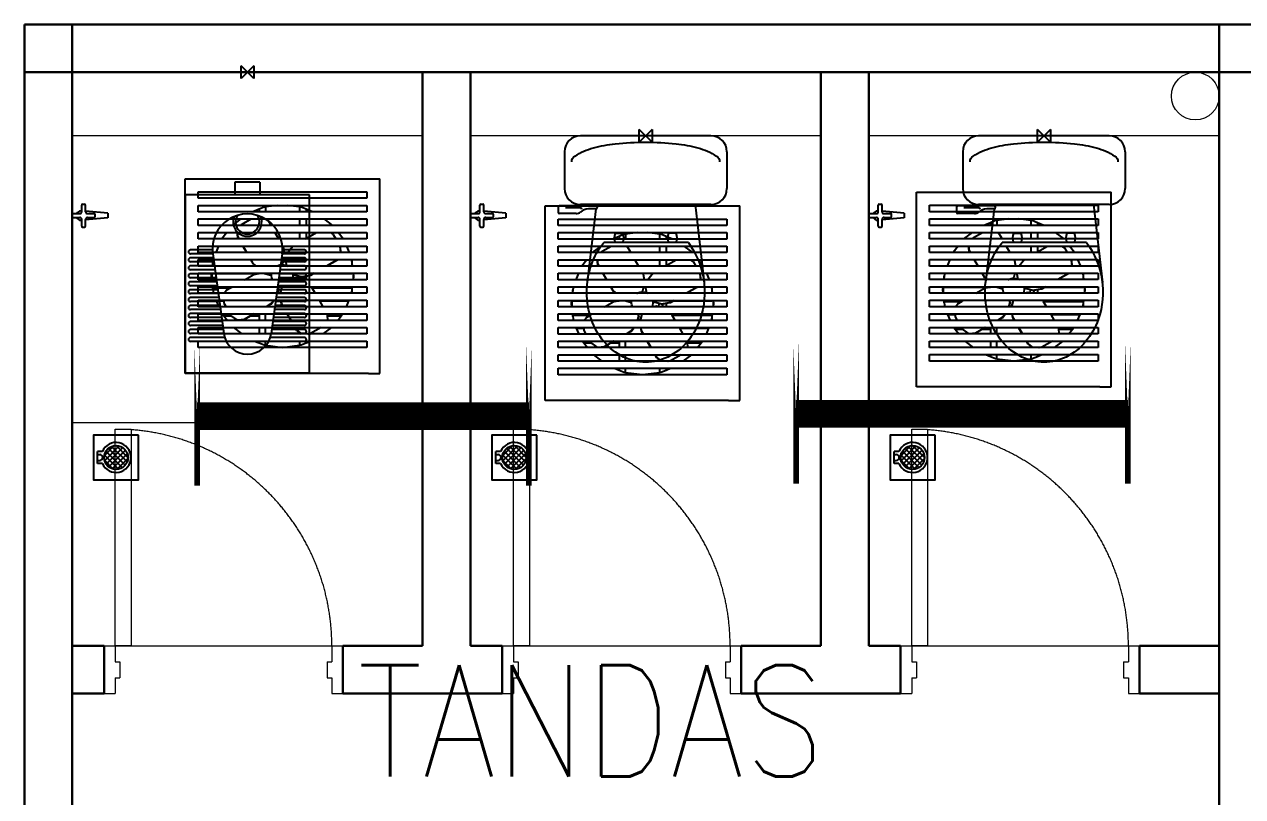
# Model space of a CAD drawing. Header units: inches. Extents: x -106504901 to 86801075, y -86378143 to 86869072.
# Drawn here: x 174316 to 178140, y 75542 to 77965 of the extents above; entities that cross this region are included whole.
import ezdxf
from ezdxf.enums import TextEntityAlignment as Align

# ---------------------------------------------------------------- set-up
doc = ezdxf.new("R2010")
doc.units = ezdxf.units.IN
doc.header["$MEASUREMENT"] = 0
doc.linetypes.add('DASHED', pattern=[19.05, 12.7, -6.35])
doc.layers.get('0').update_dxf_attribs({"color": 255})
for name, color, linetype, lineweight in [('DOOR', 8, 'Continuous', 20), ('LW', 8, 'Continuous', 20), ('t3', 8, 'Continuous', 25), ('wall', 8, 'Continuous', 30)]:
    doc.layers.add(name, color=color, linetype=linetype, lineweight=lineweight)
for name, color, linetype in [('Edges', 7, 'Continuous'), ('FITTING', 40, 'Continuous'), ('FIXT', 8, 'Continuous'), ('ORIGIN', 8, 'Continuous'), ('SAN', 8, 'Continuous'), ('SANITARY', 8, 'Continuous')]:
    doc.layers.add(name, color=color, linetype=linetype)
doc.styles.add('LAILA', font='romans.shx', dxfattribs={"width": 0.85, "height": 350})

# ---------------------------------------------------------------- blocks, each defined once
blk = doc.blocks.new('Dp750')
at = {"layer": 'DOOR', "color": 1}
for p, q in [((0, 150), (0, 0)), ((0, 150), (0, 0)), ((750, 150), (750, 0)), ((750, 150), (750, 0))]:
    blk.add_line(p, q, dxfattribs=at)
at = {"layer": 'DOOR'}
for p, q in [((0, 150), (35, 150)), ((35, 150), (35, 100)), ((715, 150), (750, 150)), ((715, 150), (715, 100)), ((35, 100), (50, 100)), ((50, 100), (50, 50)), ((700, 100), (700, 50)), ((700, 100), (715, 100)), ((35, 50), (50, 50)), ((35, 50), (35, 0)), ((700, 50), (715, 50)), ((715, 50), (715, 0)), ((0, 0), (35, 0)), ((715, 0), (750, 0))]:
    blk.add_line(p, q, dxfattribs=at)
blk.add_lwpolyline([(35, 150), (35, 830), (85, 830), (85, 150)], close=True, dxfattribs=at)
at = {"layer": 'DOOR', "color": 9, "linetype": 'DASHED', "ltscale": 100}
blk.add_arc((35, 150), 680, 360, 85.7833, dxfattribs=at)
blk = doc.blocks.new('TAB')
at = {"layer": 'FIXT'}
for p, q in [((-186, 12.5), (-70, 22.2)), ((-186, -12.5), (-186, 12.5)), ((-120, 5), (-120, -5)), ((-80, 10), (-115, 10)), ((-70, 55), (-70, 20)), ((-55, 60), (-65, 60)), ((-50, 55), (-50, 20)), ((-50, 23.8), (-46, 24.2)), ((-5, 10), (-40, 10)), ((0, 5), (0, -5)), ((-186, -12.5), (-70, -22.2)), ((-80, -10), (-115, -10)), ((-70, -20), (-70, -55)), ((-55, -60), (-65, -60)), ((-50, -20), (-50, -55)), ((-50, -23.8), (-46, -24.2)), ((-5, -10), (-40, -10))]:
    blk.add_line(p, q, dxfattribs=at)
for centre, radius, start, end in [((-115, 5), 5, 90, 180), ((-80, 20), 10, 270, 0), ((-65, 55), 5, 90, 180), ((-55, 55), 5, 0, 90), ((-40, 20), 10, 180, 270), ((-46, 0), 24.2, 24.44334, 90), ((-5, 5), 5, 0, 90), ((-115, -5), 5, 180, 270), ((-80, -20), 10, 0, 90), ((-65, -55), 5, 180, 270), ((-55, -55), 5, 270, 0), ((-40, -20), 10, 90, 180), ((-46, 0), 24.2, 270, 335.55666), ((-5, -5), 5, 270, 0)]:
    blk.add_arc(centre, radius, start, end, dxfattribs=at)
blk = doc.blocks.new('TAP1-P')
at = {"layer": 'FIXT', "rotation": 90}
blk.add_blockref('TAB', (0, 0), dxfattribs=at)
blk = doc.blocks.new('TAP(C)')
at = {"layer": 'wall', "xscale": -0.599999999973992, "yscale": 0.5999999999767169, "zscale": 0.5999999999999999, "rotation": 269.9999000484524}
blk.add_blockref('TAP1-P', (0, 0), dxfattribs=at)
blk = doc.blocks.new('*X38')
at = {"color": 0}
for p, q in [((89.8532, 61.1977), (89.9009, 61.2454)), ((89.8534, 61.2155), (89.8831, 61.2453)), ((89.905, 61.1684), (89.8544, 61.219)), ((89.8584, 61.1852), (89.9135, 61.2403)), ((89.9165, 61.1745), (89.8605, 61.2306)), ((89.8666, 61.1757), (89.9229, 61.2321)), ((89.9252, 61.1836), (89.8695, 61.2392)), ((89.8777, 61.1691), (89.9295, 61.221)), ((89.9308, 61.1956), (89.8815, 61.2449)), ((89.9319, 61.2122), (89.8981, 61.2459)), ((89.8892, 61.1665), (89.8524, 61.2033)), ((89.8926, 61.1664), (89.9323, 61.2061))]:
    blk.add_line(p, q, dxfattribs=at)
blk = doc.blocks.new('ZPO')
at = {"layer": 'ORIGIN'}
for p, q in [((-20, 20), (-20, -20)), ((-20, 20), (20, -20)), ((-20, -20), (20, 20)), ((20, -20), (20, 20))]:
    blk.add_line(p, q, dxfattribs=at)
blk = doc.blocks.new('*X40')
at = {"color": 0}
for p, q in [((89.8532, 61.1977), (89.9009, 61.2454)), ((89.8534, 61.2155), (89.8831, 61.2453)), ((89.905, 61.1684), (89.8544, 61.219)), ((89.8584, 61.1852), (89.9135, 61.2403)), ((89.9165, 61.1745), (89.8605, 61.2306)), ((89.8666, 61.1757), (89.9229, 61.2321)), ((89.9252, 61.1836), (89.8695, 61.2392)), ((89.8777, 61.1691), (89.9295, 61.221)), ((89.9308, 61.1956), (89.8815, 61.2449)), ((89.9319, 61.2122), (89.8981, 61.2459)), ((89.8892, 61.1665), (89.8524, 61.2033)), ((89.8926, 61.1664), (89.9323, 61.2061))]:
    blk.add_line(p, q, dxfattribs=at)
blk = doc.blocks.new('Exhaust Fan 8-Inch fr')
at = {"layer": 'Edges'}
for p, q in [((-5.906, 7.267), (5.906, 7.267)), ((-5.906, -4.544), (-5.906, 7.267)), ((5.906, -4.544), (5.906, 7.267)), ((-5.118, 6.081), (-5.118, 6.475)), ((-5.118, 6.475), (5.118, 6.475)), ((5.118, 6.081), (-5.118, 6.081)), ((5.118, 6.475), (5.118, 6.081)), ((-5.118, 5.258), (-5.118, 5.651)), ((-5.118, 5.651), (-0.309, 5.651)), ((-1.813, 5.258), (-5.118, 5.258)), ((-1.427, 5.418), (-1.813, 5.258)), ((-1.427, 5.258), (-1.813, 5.258)), ((-1.121, 5.545), (-1.427, 5.418)), ((-1.427, 5.418), (-1.427, 5.258)), ((-1.034, 5.258), (-1.427, 5.258)), ((-1.034, 5.556), (-1.121, 5.545)), ((-0.309, 5.651), (-1.034, 5.556)), ((-1.034, 5.556), (-1.034, 5.258)), ((1.034, 5.258), (-1.034, 5.258)), ((-0.309, 5.651), (0.309, 5.651)), ((1.034, 5.556), (0.309, 5.651)), ((0.309, 5.651), (5.118, 5.651)), ((1.034, 5.556), (1.034, 5.258)), ((1.121, 5.545), (1.034, 5.556)), ((1.427, 5.258), (1.034, 5.258)), ((1.427, 5.418), (1.121, 5.545)), ((1.427, 5.418), (1.427, 5.258)), ((1.813, 5.258), (1.427, 5.418)), ((1.813, 5.258), (1.427, 5.258)), ((5.118, 5.258), (1.813, 5.258)), ((5.118, 5.651), (5.118, 5.258)), ((-5.118, 4.434), (-5.118, 4.828)), ((-5.118, 4.828), (-2.535, 4.828)), ((-2.535, 4.828), (-3.049, 4.434)), ((-2.535, 4.828), (-1.91, 4.828)), ((-2.516, 4.434), (-2.464, 4.508)), ((-2.509, 4.434), (-2.452, 4.515)), ((-2.452, 4.515), (-2.464, 4.508)), ((-2.452, 4.515), (-1.91, 4.828)), ((-1.91, 4.828), (-0.993, 4.828)), ((-0.902, 4.758), (-0.993, 4.828)), ((-0.993, 4.828), (1.034, 4.828)), ((-0.902, 4.758), (-0.715, 4.434)), ((1.034, 4.828), (1.034, 4.434)), ((1.034, 4.828), (1.427, 4.828)), ((1.427, 4.828), (1.427, 4.434)), ((1.427, 4.828), (2.535, 4.828)), ((3.049, 4.434), (2.535, 4.828)), ((2.535, 4.828), (5.118, 4.828)), ((5.118, 4.828), (5.118, 4.434)), ((-3.049, 4.434), (-5.118, 4.434)), ((-5.118, 3.611), (-5.118, 4.004)), ((-5.118, 4.004), (-3.384, 4.004)), ((-3.384, 4.004), (-3.686, 3.611)), ((-3.384, 4.004), (-2.749, 4.004)), ((-2.516, 4.434), (-3.049, 4.434)), ((-2.711, 3.714), (-2.749, 4.004)), ((-2.749, 4.004), (-2.736, 4.004)), ((-2.699, 3.72), (-2.736, 4.004)), ((-2.736, 4.004), (-0.467, 4.004)), ((-2.699, 3.72), (-2.711, 3.714)), ((-2.652, 3.611), (-2.711, 3.714)), ((-2.636, 3.611), (-2.699, 3.72)), ((-2.509, 4.434), (-2.516, 4.434)), ((-0.715, 4.434), (-2.509, 4.434)), ((1.034, 4.434), (-0.715, 4.434)), ((-0.467, 4.004), (-0.24, 3.611)), ((-0.467, 4.004), (1.034, 4.004)), ((1.427, 4.434), (1.034, 4.434)), ((1.034, 4.004), (1.034, 3.611)), ((1.034, 4.004), (1.427, 4.004)), ((3.049, 4.434), (1.427, 4.434)), ((1.427, 4.004), (1.427, 3.644)), ((1.427, 3.644), (2.052, 4.004)), ((1.427, 4.004), (2.052, 4.004)), ((2.052, 4.004), (2.917, 4.004)), ((2.917, 4.004), (3.078, 3.892)), ((2.917, 4.004), (3.384, 4.004)), ((5.118, 4.434), (3.049, 4.434)), ((3.078, 3.892), (3.24, 3.611)), ((3.686, 3.611), (3.384, 4.004)), ((3.384, 4.004), (5.118, 4.004)), ((5.118, 4.004), (5.118, 3.611)), ((-3.686, 3.611), (-5.118, 3.611)), ((-5.118, 2.787), (-5.118, 3.181)), ((-5.118, 3.181), (-3.894, 3.181)), ((-3.894, 3.181), (-4.057, 2.787)), ((-3.894, 3.181), (-2.403, 3.181)), ((-2.652, 3.611), (-3.686, 3.611)), ((-2.636, 3.611), (-2.652, 3.611)), ((-0.24, 3.611), (-2.636, 3.611)), ((-2.176, 2.787), (-2.403, 3.181)), ((-2.403, 3.181), (-2.388, 3.181)), ((-2.16, 2.787), (-2.388, 3.181)), ((-2.388, 3.181), (0.009, 3.181)), ((1.034, 3.611), (-0.24, 3.611)), ((0.009, 3.181), (0.04, 3.126)), ((0.009, 3.181), (0.639, 3.181)), ((0.04, 3.126), (0.098, 2.787)), ((0.639, 3.181), (0.313, 2.787)), ((0.639, 3.181), (3.488, 3.181)), ((1.37, 3.611), (1.034, 3.611)), ((1.37, 3.611), (1.427, 3.644)), ((3.24, 3.611), (1.37, 3.611)), ((3.686, 3.611), (3.24, 3.611)), ((3.488, 3.181), (3.505, 3.152)), ((3.488, 3.181), (3.894, 3.181)), ((3.537, 2.787), (3.505, 3.152)), ((3.505, 3.152), (3.512, 3.141)), ((3.543, 2.787), (3.512, 3.141)), ((5.118, 3.611), (3.686, 3.611)), ((4.057, 2.787), (3.894, 3.181)), ((3.894, 3.181), (5.118, 3.181)), ((5.118, 3.181), (5.118, 2.787)), ((-4.057, 2.787), (-5.118, 2.787)), ((-5.118, 1.964), (-5.118, 2.357)), ((-5.118, 2.357), (-4.2, 2.357)), ((-4.2, 2.357), (-4.224, 2.174)), ((-4.2, 2.357), (-1.928, 2.357)), ((-2.176, 2.787), (-4.057, 2.787)), ((-2.16, 2.787), (-2.176, 2.787)), ((0.098, 2.787), (-2.16, 2.787)), ((-1.769, 2.082), (-1.928, 2.357)), ((-1.928, 2.357), (-1.912, 2.357)), ((-1.757, 2.089), (-1.912, 2.357)), ((-1.912, 2.357), (0.067, 2.357)), ((0.067, 2.357), (-0.001, 2.105)), ((0.067, 2.357), (0.195, 2.357)), ((0.313, 2.787), (0.098, 2.787)), ((0.195, 2.357), (0.177, 2.292)), ((0.177, 2.292), (0.249, 1.993)), ((0.195, 2.357), (3.334, 2.357)), ((3.537, 2.787), (0.313, 2.787)), ((3.321, 2.341), (2.667, 1.964)), ((3.328, 2.33), (2.695, 1.964)), ((3.321, 2.341), (3.334, 2.357)), ((3.321, 2.341), (3.328, 2.33)), ((3.328, 2.33), (3.35, 2.357)), ((3.334, 2.357), (3.35, 2.357)), ((3.35, 2.357), (4.2, 2.357)), ((3.543, 2.787), (3.537, 2.787)), ((4.057, 2.787), (3.543, 2.787)), ((5.118, 2.787), (4.057, 2.787)), ((4.201, 2.343), (4.2, 2.357)), ((4.2, 2.357), (5.118, 2.357)), ((4.201, 2.343), (4.201, 2.334)), ((4.251, 1.964), (4.201, 2.334)), ((4.201, 2.334), (4.201, 1.964)), ((5.118, 2.357), (5.118, 1.964)), ((-4.251, 1.964), (-5.118, 1.964)), ((-5.118, 1.14), (-5.118, 1.534)), ((-5.118, 1.534), (-4.308, 1.534)), ((-4.308, 1.534), (-4.331, 1.361)), ((-4.308, 1.534), (-4.291, 1.534)), ((-4.291, 1.534), (-4.291, 1.14)), ((-4.291, 1.534), (-4.224, 1.534)), ((-4.224, 2.174), (-4.251, 1.964)), ((-4.224, 1.964), (-4.251, 1.964)), ((-4.224, 1.964), (-4.224, 2.174)), ((-1.626, 1.964), (-4.224, 1.964)), ((-4.224, 1.534), (-4.224, 1.515)), ((-4.224, 1.534), (-1.427, 1.534)), ((-4.224, 1.515), (-1.431, 1.515)), ((-1.757, 2.089), (-1.769, 2.082)), ((-1.769, 2.082), (-1.626, 1.964)), ((-1.757, 2.089), (-1.606, 1.964)), ((-1.742, 1.462), (-1.431, 1.515)), ((-1.606, 1.964), (-1.626, 1.964)), ((-0.349, 1.964), (-1.606, 1.964)), ((-1.431, 1.515), (-1.427, 1.516)), ((-1.427, 1.534), (-1.427, 1.516)), ((-1.427, 1.516), (-1.32, 1.534)), ((-1.427, 1.534), (-1.32, 1.534)), ((-1.32, 1.534), (-1.142, 1.534)), ((-1.142, 1.534), (-1.099, 1.522)), ((-1.142, 1.534), (-1.097, 1.534)), ((-1.097, 1.534), (-1.099, 1.522)), ((-1.099, 1.522), (-0.72, 1.422)), ((-1.097, 1.534), (-0.651, 1.534)), ((-0.668, 1.427), (-0.651, 1.534)), ((-0.651, 1.534), (0.614, 1.534)), ((-0.349, 1.964), (-0.328, 1.979)), ((0.313, 1.964), (-0.349, 1.964)), ((-0.328, 1.979), (-0.169, 2.039)), ((-0.169, 2.039), (-0.052, 2.051)), ((-0.001, 2.105), (-0.052, 2.051)), ((-0.052, 2.051), (-0.001, 2.056)), ((-0.001, 2.056), (0.167, 2.029)), ((0.167, 2.029), (0.249, 1.993)), ((0.249, 1.993), (0.313, 1.964)), ((2.667, 1.964), (0.313, 1.964)), ((0.614, 1.534), (0.619, 1.487)), ((0.614, 1.534), (1.923, 1.534)), ((0.668, 1.44), (0.619, 1.487)), ((0.619, 1.487), (0.62, 1.481)), ((0.675, 1.428), (0.62, 1.481)), ((0.62, 1.481), (0.629, 1.389)), ((1.923, 1.534), (1.69, 1.399)), ((1.917, 1.515), (1.697, 1.388)), ((1.95, 1.534), (1.917, 1.515)), ((1.917, 1.515), (4.201, 1.515)), ((1.923, 1.534), (1.95, 1.534)), ((1.95, 1.534), (4.201, 1.534)), ((2.695, 1.964), (2.667, 1.964)), ((4.201, 1.964), (2.695, 1.964)), ((4.251, 1.964), (4.201, 1.964)), ((4.201, 1.515), (4.201, 1.534)), ((4.201, 1.534), (4.291, 1.534)), ((5.118, 1.964), (4.251, 1.964)), ((4.291, 1.534), (4.291, 1.14)), ((4.291, 1.534), (4.308, 1.534)), ((4.331, 1.361), (4.308, 1.534)), ((4.308, 1.534), (5.118, 1.534)), ((5.118, 1.534), (5.118, 1.14)), ((-4.302, 1.14), (-5.118, 1.14)), ((-4.331, 1.361), (-4.302, 1.14)), ((-4.291, 1.14), (-4.302, 1.14)), ((-2.3, 1.14), (-4.291, 1.14)), ((-2.3, 1.14), (-1.742, 1.462)), ((-0.606, 1.14), (-2.3, 1.14)), ((-0.72, 1.422), (-0.662, 1.366)), ((-0.662, 1.366), (-0.668, 1.427)), ((-0.651, 1.258), (-0.662, 1.366)), ((-0.606, 1.14), (-0.651, 1.258)), ((0.566, 1.14), (-0.606, 1.14)), ((0.602, 1.221), (0.566, 1.14)), ((0.621, 1.14), (0.566, 1.14)), ((0.629, 1.389), (0.602, 1.221)), ((0.839, 1.193), (0.621, 1.14)), ((1.033, 1.14), (0.621, 1.14)), ((1.159, 1.309), (0.668, 1.44)), ((0.668, 1.44), (0.675, 1.428)), ((1.019, 1.337), (0.675, 1.428)), ((0.994, 1.151), (0.839, 1.193)), ((0.994, 1.151), (1.019, 1.337)), ((1.033, 1.14), (0.994, 1.151)), ((1.166, 1.297), (1.019, 1.337)), ((1.201, 1.14), (1.033, 1.14)), ((1.69, 1.399), (1.159, 1.309)), ((1.159, 1.309), (1.166, 1.297)), ((1.223, 1.307), (1.166, 1.297)), ((1.223, 1.307), (1.201, 1.14)), ((1.427, 1.14), (1.201, 1.14)), ((1.427, 1.342), (1.223, 1.307)), ((1.697, 1.388), (1.427, 1.342)), ((1.427, 1.342), (1.427, 1.14)), ((4.291, 1.14), (1.427, 1.14)), ((1.69, 1.399), (1.697, 1.388)), ((4.302, 1.14), (4.291, 1.14)), ((4.302, 1.14), (4.331, 1.361)), ((5.118, 1.14), (4.302, 1.14)), ((-5.118, 0.317), (-5.118, 0.71)), ((-5.118, 0.71), (-4.245, 0.71)), ((-4.193, 0.317), (-5.118, 0.317)), ((-4.245, 0.71), (-4.224, 0.549)), ((-4.245, 0.71), (-3.044, 0.71)), ((-4.224, 0.646), (-3.156, 0.646)), ((-4.224, 0.549), (-4.224, 0.646)), ((-4.224, 0.549), (-4.193, 0.317)), ((-3.529, 0.317), (-4.193, 0.317)), ((-3.373, 0.52), (-3.529, 0.317)), ((-0.297, 0.317), (-3.529, 0.317)), ((-3.373, 0.52), (-3.156, 0.646)), ((-3.156, 0.646), (-3.044, 0.71)), ((-3.044, 0.71), (-0.263, 0.71)), ((-0.297, 0.317), (-0.229, 0.57)), ((-0.287, 0.317), (-0.297, 0.317)), ((-0.287, 0.317), (-0.273, 0.37)), ((-0.125, 0.317), (-0.287, 0.317)), ((-0.273, 0.37), (-0.222, 0.558)), ((-0.273, 0.37), (-0.117, 0.349)), ((-0.229, 0.57), (-0.263, 0.71)), ((-0.263, 0.71), (-0.259, 0.71)), ((-0.222, 0.558), (-0.259, 0.71)), ((-0.259, 0.71), (-0.009, 0.71)), ((-0.229, 0.57), (-0.222, 0.558)), ((-0.125, 0.317), (-0.117, 0.349)), ((-0.115, 0.317), (-0.125, 0.317)), ((-0.117, 0.349), (-0.025, 0.694)), ((-0.115, 0.317), (-0.013, 0.701)), ((1.975, 0.317), (-0.115, 0.317)), ((-0.025, 0.694), (-0.009, 0.71)), ((-0.013, 0.701), (-0.025, 0.694)), ((-0.013, 0.701), (-0.004, 0.71)), ((-0.009, 0.71), (-0.004, 0.71)), ((-0.004, 0.71), (1.747, 0.71)), ((1.747, 0.71), (1.785, 0.646)), ((1.747, 0.71), (4.245, 0.71)), ((1.785, 0.646), (4.201, 0.646)), ((1.785, 0.646), (1.975, 0.317)), ((4.193, 0.317), (1.975, 0.317)), ((4.193, 0.317), (4.201, 0.38)), ((5.118, 0.317), (4.193, 0.317)), ((4.201, 0.38), (4.245, 0.71)), ((4.201, 0.646), (4.201, 0.38)), ((4.245, 0.71), (5.118, 0.71)), ((5.118, 0.71), (5.118, 0.317)), ((-5.118, -0.507), (-5.118, -0.113)), ((-5.118, -0.113), (-4.037, -0.113)), ((-3.874, -0.507), (-5.118, -0.507)), ((-4.037, -0.113), (-4.025, -0.142)), ((-4.037, -0.113), (-3.572, -0.113)), ((-4.025, -0.142), (-3.57, -0.142)), ((-4.025, -0.142), (-3.874, -0.507)), ((-3.432, -0.507), (-3.874, -0.507)), ((-3.572, -0.113), (-3.57, -0.142)), ((-3.572, -0.113), (-0.521, -0.113)), ((-3.57, -0.142), (-3.557, -0.291)), ((-3.557, -0.291), (-3.432, -0.507)), ((-1.002, -0.507), (-3.432, -0.507)), ((-0.704, -0.335), (-1.002, -0.507)), ((-0.975, -0.507), (-1.002, -0.507)), ((-0.698, -0.347), (-0.975, -0.507)), ((0.038, -0.507), (-0.975, -0.507)), ((-0.704, -0.335), (-0.521, -0.113)), ((-0.704, -0.335), (-0.698, -0.347)), ((-0.698, -0.347), (-0.504, -0.113)), ((-0.521, -0.113), (-0.504, -0.113)), ((-0.504, -0.113), (-0.102, -0.113)), ((-0.065, -0.327), (-0.102, -0.113)), ((-0.102, -0.113), (-0.089, -0.113)), ((-0.053, -0.32), (-0.089, -0.113)), ((-0.089, -0.113), (2.223, -0.113)), ((-0.053, -0.32), (-0.065, -0.327)), ((0.038, -0.507), (-0.065, -0.327)), ((0.054, -0.507), (-0.053, -0.32)), ((0.054, -0.507), (0.038, -0.507)), ((2.45, -0.507), (0.054, -0.507)), ((2.223, -0.113), (2.239, -0.142)), ((2.223, -0.113), (4.037, -0.113)), ((2.239, -0.142), (4.025, -0.142)), ((2.239, -0.142), (2.45, -0.507)), ((3.874, -0.507), (2.45, -0.507)), ((3.874, -0.507), (4.025, -0.142)), ((5.118, -0.507), (3.874, -0.507)), ((4.025, -0.142), (4.037, -0.113)), ((4.037, -0.113), (5.118, -0.113)), ((5.118, -0.113), (5.118, -0.507)), ((-5.118, -1.33), (-5.118, -0.937)), ((-5.118, -0.937), (-3.649, -0.937)), ((-3.347, -1.33), (-5.118, -1.33)), ((-3.649, -0.937), (-3.566, -1.044)), ((-3.649, -0.937), (-3.184, -0.937)), ((-3.566, -1.044), (-3.12, -1.044)), ((-3.566, -1.044), (-3.347, -1.33)), ((-2.711, -1.33), (-3.347, -1.33)), ((-3.13, -1.03), (-3.184, -0.937)), ((-3.184, -0.937), (-1.746, -0.937)), ((-2.708, -1.326), (-3.13, -1.03)), ((-3.13, -1.03), (-3.123, -1.042)), ((-3.12, -1.044), (-3.123, -1.042)), ((-2.711, -1.33), (-3.12, -1.044)), ((-2.705, -1.33), (-2.711, -1.33)), ((-2.336, -1.277), (-2.708, -1.326)), ((-2.708, -1.326), (-2.705, -1.33)), ((-2.645, -1.33), (-2.705, -1.33)), ((-2.329, -1.289), (-2.645, -1.33)), ((-1.427, -1.33), (-2.645, -1.33)), ((-1.746, -0.937), (-2.336, -1.277)), ((-2.336, -1.277), (-2.329, -1.289)), ((-1.905, -1.044), (-2.329, -1.289)), ((-1.719, -0.937), (-1.905, -1.044)), ((-1.905, -1.044), (-1.427, -1.044)), ((-1.746, -0.937), (-1.719, -0.937)), ((-1.719, -0.937), (-1.427, -0.937)), ((-1.427, -0.937), (-1.427, -1.044)), ((-1.427, -0.937), (-1.034, -0.937)), ((-1.427, -1.044), (-1.427, -1.33)), ((-1.034, -1.33), (-1.427, -1.33)), ((-1.034, -1.33), (-1.034, -0.937)), ((-1.034, -0.937), (0.286, -0.937)), ((0.514, -1.33), (-1.034, -1.33)), ((0.514, -1.33), (0.286, -0.937)), ((0.286, -0.937), (0.302, -0.937)), ((0.53, -1.33), (0.302, -0.937)), ((0.302, -0.937), (2.688, -0.937)), ((0.53, -1.33), (0.514, -1.33)), ((2.704, -1.33), (0.53, -1.33)), ((2.688, -0.937), (2.703, -1.044)), ((2.688, -0.937), (3.649, -0.937)), ((2.703, -1.044), (3.566, -1.044)), ((2.703, -1.044), (2.734, -1.286)), ((2.734, -1.286), (2.704, -1.33)), ((3.347, -1.33), (2.704, -1.33)), ((3.347, -1.33), (3.566, -1.044)), ((5.118, -1.33), (3.347, -1.33)), ((3.566, -1.044), (3.649, -0.937)), ((3.649, -0.937), (5.118, -0.937)), ((5.118, -0.937), (5.118, -1.33)), ((-5.118, -2.154), (-5.118, -1.76)), ((-5.118, -1.76), (-2.985, -1.76)), ((-2.472, -2.154), (-5.118, -2.154)), ((-2.985, -1.76), (-2.472, -2.154)), ((-2.985, -1.76), (-1.427, -1.76)), ((-1.427, -2.154), (-2.472, -2.154)), ((-1.427, -1.76), (-1.427, -2.154)), ((-1.427, -1.76), (-1.034, -1.76)), ((-1.034, -2.154), (-1.427, -2.154)), ((-1.034, -2.154), (-1.034, -1.76)), ((-1.034, -1.76), (0.762, -1.76)), ((1.034, -2.154), (-1.034, -2.154)), ((0.877, -1.959), (0.762, -1.76)), ((0.762, -1.76), (0.778, -1.76)), ((0.888, -1.952), (0.778, -1.76)), ((0.778, -1.76), (2.35, -1.76)), ((0.888, -1.952), (0.877, -1.959)), ((0.877, -1.959), (1.034, -2.079)), ((0.888, -1.952), (1.152, -2.154)), ((1.034, -2.079), (1.034, -2.154)), ((1.034, -2.079), (1.131, -2.154)), ((1.131, -2.154), (1.034, -2.154)), ((1.152, -2.154), (1.131, -2.154)), ((1.489, -2.154), (1.152, -2.154)), ((1.489, -2.154), (1.699, -2.135)), ((1.556, -2.154), (1.489, -2.154)), ((1.556, -2.154), (1.688, -2.142)), ((2.472, -2.154), (1.556, -2.154)), ((1.699, -2.135), (1.688, -2.142)), ((2.35, -1.76), (1.699, -2.135)), ((2.35, -1.76), (2.985, -1.76)), ((2.472, -2.154), (2.985, -1.76)), ((5.118, -2.154), (2.472, -2.154)), ((2.985, -1.76), (5.118, -1.76)), ((5.118, -1.76), (5.118, -2.154)), ((-5.118, -2.977), (-5.118, -2.583)), ((-5.118, -2.583), (-1.696, -2.583)), ((-1.696, -2.583), (-1.427, -2.695)), ((-1.696, -2.583), (-1.427, -2.583)), ((-1.427, -2.583), (-1.427, -2.695)), ((-1.427, -2.583), (-1.034, -2.583)), ((-1.427, -2.695), (-1.121, -2.822)), ((-1.121, -2.822), (-1.034, -2.833)), ((-1.034, -2.833), (-1.034, -2.583)), ((-1.034, -2.583), (1.034, -2.583)), ((-1.034, -2.833), (0, -2.969)), ((0, -2.969), (1.034, -2.833)), ((1.034, -2.583), (1.034, -2.833)), ((1.034, -2.583), (1.427, -2.583)), ((1.034, -2.833), (1.121, -2.822)), ((1.121, -2.822), (1.427, -2.695)), ((1.427, -2.583), (1.427, -2.695)), ((1.427, -2.695), (1.696, -2.583)), ((1.427, -2.583), (1.696, -2.583)), ((1.696, -2.583), (5.118, -2.583)), ((5.118, -2.583), (5.118, -2.977)), ((5.118, -2.977), (-5.118, -2.977)), ((5.21, -4.544), (-5.906, -4.544)), ((5.21, -4.544), (5.724, -4.544)), ((5.724, -4.544), (5.906, -4.544))]:
    blk.add_line(p, q, dxfattribs=at)
blk = doc.blocks.new('Exhaust Fan 15TGQZ')
at = {"xscale": 51.69785126039847, "yscale": 51.69785126039847, "zscale": 51.69785126039847}
blk.add_blockref('Exhaust Fan 8-Inch fr', (-310.2, -400.5), dxfattribs=at)

msp = doc.modelspace()

# ---------------------------------------------------------------- linework, layer by layer
at = {"layer": 'FITTING', "color": 3, "const_width": 17.4}
for points in [[(176738, 76961.7), (176738, 76524.2)], [(177779.3, 76961.7), (177779.3, 76524.2)], [(174858.2, 76954.8), (174858.2, 76517.4)], [(175899.5, 76954.8), (175899.5, 76517.4)]]:
    msp.add_lwpolyline(points, close=True, dxfattribs=at)
at = {"layer": 'FITTING', "color": 3, "const_width": 86.8}
for points in [[(174858.2, 76736.1), (175899.5, 76736.1)], [(176738, 76742.9), (177779.3, 76742.9)]]:
    msp.add_lwpolyline(points, dxfattribs=at)
at = {"layer": 'LW'}
for p, q in [((175566, 77615.2), (174466, 77615.2)), ((175566, 77615.2), (174466, 77615.2)), ((176816, 77615.2), (175716, 77615.2)), ((176816, 77615.2), (175716, 77615.2)), ((178066, 77615.2), (176966, 77615.2)), ((178066, 77615.2), (176966, 77615.2)), ((175566, 76715.2), (174466, 76715.2)), ((175566, 76715.2), (174466, 76715.2)), ((174566, 76015.2), (175316, 76015.2)), ((174566, 76015.2), (175316, 76015.2)), ((175316, 75865.2), (175316, 76015.2)), ((175316, 75865.2), (175316, 76015.2)), ((175816, 76015.2), (176566, 76015.2)), ((175816, 76015.2), (176566, 76015.2)), ((177066, 76015.2), (177816, 76015.2)), ((177066, 76015.2), (177816, 76015.2)), ((177816, 75865.2), (177816, 76015.2)), ((177816, 75865.2), (177816, 76015.2))]:
    msp.add_line(p, q, dxfattribs=at)
msp.add_circle((177991, 77740.2), 75, dxfattribs=at)
msp.add_circle((177991, 77740.2), 75, dxfattribs=at)
at = {"layer": 'SAN'}
for p, q in [((176246, 77595.2), (176246, 77635.2)), ((176286, 77635.2), (176246, 77595.2)), ((176286, 77595.2), (176246, 77635.2)), ((176246, 77595.2), (176246, 77635.2)), ((176286, 77635.2), (176246, 77595.2)), ((176286, 77595.2), (176246, 77635.2)), ((176286, 77635.2), (176286, 77595.2)), ((176286, 77635.2), (176286, 77595.2)), ((177496, 77595.2), (177496, 77635.2)), ((177536, 77635.2), (177496, 77595.2)), ((177536, 77595.2), (177496, 77635.2)), ((177496, 77595.2), (177496, 77635.2)), ((177536, 77635.2), (177496, 77595.2)), ((177536, 77595.2), (177496, 77635.2)), ((177536, 77635.2), (177536, 77595.2)), ((177536, 77635.2), (177536, 77595.2)), ((176471, 77615.2), (176061, 77615.2)), ((176471, 77615.2), (176061, 77615.2)), ((177721, 77615.2), (177311, 77615.2)), ((177721, 77615.2), (177311, 77615.2)), ((176011, 77565.2), (176011, 77450.2)), ((176011, 77565.2), (176011, 77450.2)), ((176521, 77565.2), (176521, 77450.2)), ((176521, 77565.2), (176521, 77450.2)), ((177261, 77565.2), (177261, 77450.2)), ((177261, 77565.2), (177261, 77450.2)), ((177771, 77565.2), (177771, 77450.2)), ((177771, 77565.2), (177771, 77450.2)), ((175055, 77470.2), (174977, 77470.2)), ((174977, 77470.2), (174977, 77430.2)), ((175055, 77470.2), (174977, 77470.2)), ((174977, 77470.2), (174977, 77430.2)), ((175055, 77470.2), (175055, 77430.2)), ((175055, 77470.2), (175055, 77430.2)), ((175211, 77430.2), (174821, 77430.2)), ((174821, 77430.2), (174821, 76870.2)), ((175211, 77430.2), (174821, 77430.2)), ((174821, 77430.2), (174821, 76870.2)), ((175211, 76870.2), (175211, 77430.2)), ((175211, 76870.2), (175211, 77430.2)), ((175991, 77391.2), (175991, 77376.2)), ((175991, 77391.2), (175991, 77376.2)), ((176109.4, 77396.2), (175996, 77396.2)), ((176109.4, 77396.2), (175996, 77396.2)), ((176014, 77390.7), (176061.3, 77390.7)), ((176014, 77390.7), (176061.3, 77390.7)), ((176471, 77400.2), (176061, 77400.2)), ((176471, 77400.2), (176061, 77400.2)), ((176111, 77400.2), (176110.5, 77396)), ((176111, 77400.2), (176110.5, 77396)), ((176421, 77400.2), (176449.3, 77155.1)), ((176421, 77400.2), (176449.3, 77155.1)), ((177241, 77391.2), (177241, 77376.2)), ((177241, 77391.2), (177241, 77376.2)), ((177359.4, 77396.2), (177246, 77396.2)), ((177359.4, 77396.2), (177246, 77396.2)), ((177264, 77390.7), (177311.3, 77390.7)), ((177264, 77390.7), (177311.3, 77390.7)), ((177721, 77400.2), (177311, 77400.2)), ((177721, 77400.2), (177311, 77400.2)), ((177361, 77400.2), (177360.5, 77396)), ((177361, 77400.2), (177360.5, 77396)), ((177671, 77400.2), (177699.3, 77155.1)), ((177671, 77400.2), (177699.3, 77155.1)), ((176047.7, 77371.2), (175996, 77371.2)), ((176047.7, 77371.2), (175996, 77371.2)), ((176109.4, 77386.2), (176082.7, 77155.1)), ((176109.4, 77386.2), (176082.7, 77155.1)), ((176109.4, 77386.2), (176086.8, 77386.2)), ((176109.4, 77386.2), (176086.8, 77386.2)), ((177297.7, 77371.2), (177246, 77371.2)), ((177297.7, 77371.2), (177246, 77371.2)), ((177359.4, 77386.2), (177332.7, 77155.1)), ((177359.4, 77386.2), (177332.7, 77155.1)), ((177359.4, 77386.2), (177336.8, 77386.2)), ((177359.4, 77386.2), (177336.8, 77386.2)), ((176400, 77280.2), (176134.7, 77280.2)), ((176400, 77280.2), (176134.7, 77280.2)), ((176170.7, 77310.2), (176194.4, 77310.2)), ((176170.7, 77310.2), (176194.4, 77310.2)), ((176361.4, 77310.2), (176337.7, 77310.2)), ((176361.4, 77310.2), (176337.7, 77310.2)), ((177650, 77280.2), (177384.7, 77280.2)), ((177650, 77280.2), (177384.7, 77280.2)), ((177420.7, 77310.2), (177444.4, 77310.2)), ((177420.7, 77310.2), (177444.4, 77310.2)), ((177611.4, 77310.2), (177587.7, 77310.2)), ((177611.4, 77310.2), (177587.7, 77310.2)), ((174906.1, 77257.7), (174837.3, 77257.7)), ((174906.1, 77257.7), (174837.3, 77257.7)), ((174907.1, 77245.2), (174837.3, 77245.2)), ((174907.1, 77245.2), (174837.3, 77245.2)), ((174907.1, 77245.1), (174941.7, 76994.9)), ((174907.1, 77245.1), (174941.7, 76994.9)), ((175125, 77245.1), (175090.3, 76994.9)), ((175125, 77245.1), (175090.3, 76994.9)), ((175194.8, 77245.2), (175125, 77245.2)), ((175194.8, 77245.2), (175125, 77245.2)), ((175194.8, 77257.7), (175126, 77257.7)), ((175194.8, 77257.7), (175126, 77257.7)), ((174908.8, 77232.7), (174837.3, 77232.7)), ((174908.8, 77232.7), (174837.3, 77232.7)), ((174910.5, 77220.2), (174837.3, 77220.2)), ((174910.5, 77220.2), (174837.3, 77220.2)), ((174912.3, 77207.7), (174837.3, 77207.7)), ((174912.3, 77207.7), (174837.3, 77207.7)), ((175194.8, 77207.7), (175119.8, 77207.7)), ((175194.8, 77207.7), (175119.8, 77207.7)), ((175194.8, 77220.2), (175121.5, 77220.2)), ((175194.8, 77220.2), (175121.5, 77220.2)), ((175194.8, 77232.7), (175123.3, 77232.7)), ((175194.8, 77232.7), (175123.3, 77232.7)), ((174914, 77195.2), (174837.3, 77195.2)), ((174914, 77195.2), (174837.3, 77195.2)), ((174915.7, 77182.7), (174837.3, 77182.7)), ((174915.7, 77182.7), (174837.3, 77182.7)), ((174917.4, 77170.2), (174837.3, 77170.2)), ((174917.4, 77170.2), (174837.3, 77170.2)), ((175194.8, 77170.2), (175114.6, 77170.2)), ((175194.8, 77170.2), (175114.6, 77170.2)), ((175194.8, 77182.7), (175116.3, 77182.7)), ((175194.8, 77182.7), (175116.3, 77182.7)), ((175194.8, 77195.2), (175118.1, 77195.2)), ((175194.8, 77195.2), (175118.1, 77195.2)), ((174919.2, 77157.7), (174837.3, 77157.7)), ((174919.2, 77157.7), (174837.3, 77157.7)), ((174920.9, 77145.2), (174837.3, 77145.2)), ((174920.9, 77145.2), (174837.3, 77145.2)), ((174922.6, 77132.7), (174837.3, 77132.7)), ((174922.6, 77132.7), (174837.3, 77132.7)), ((174924.4, 77120.2), (174837.3, 77120.2)), ((174924.4, 77120.2), (174837.3, 77120.2)), ((175194.8, 77120.2), (175107.7, 77120.2)), ((175194.8, 77120.2), (175107.7, 77120.2)), ((175194.8, 77132.7), (175109.4, 77132.7)), ((175194.8, 77132.7), (175109.4, 77132.7)), ((175194.8, 77145.2), (175111.1, 77145.2)), ((175194.8, 77145.2), (175111.1, 77145.2)), ((175194.8, 77157.7), (175112.9, 77157.7)), ((175194.8, 77157.7), (175112.9, 77157.7)), ((174926.1, 77107.7), (174837.3, 77107.7)), ((174926.1, 77107.7), (174837.3, 77107.7)), ((174927.8, 77095.2), (174837.3, 77095.2)), ((174927.8, 77095.2), (174837.3, 77095.2)), ((174929.6, 77082.7), (174837.3, 77082.7)), ((174929.6, 77082.7), (174837.3, 77082.7)), ((175194.8, 77082.7), (175102.5, 77082.7)), ((175194.8, 77082.7), (175102.5, 77082.7)), ((175194.8, 77095.2), (175104.2, 77095.2)), ((175194.8, 77095.2), (175104.2, 77095.2)), ((175194.8, 77107.7), (175105.9, 77107.7)), ((175194.8, 77107.7), (175105.9, 77107.7)), ((174931.3, 77070.2), (174837.3, 77070.2)), ((174931.3, 77070.2), (174837.3, 77070.2)), ((174933, 77057.7), (174837.3, 77057.7)), ((174933, 77057.7), (174837.3, 77057.7)), ((174934.8, 77045.2), (174837.3, 77045.2)), ((174934.8, 77045.2), (174837.3, 77045.2)), ((175194.8, 77045.2), (175097.3, 77045.2)), ((175194.8, 77045.2), (175097.3, 77045.2)), ((175194.8, 77057.7), (175099, 77057.7)), ((175194.8, 77057.7), (175099, 77057.7)), ((175194.8, 77070.2), (175100.7, 77070.2)), ((175194.8, 77070.2), (175100.7, 77070.2)), ((174936.5, 77032.7), (174837.3, 77032.7)), ((174936.5, 77032.7), (174837.3, 77032.7)), ((174938.2, 77020.2), (174837.3, 77020.2)), ((174938.2, 77020.2), (174837.3, 77020.2)), ((174940, 77007.7), (174837.3, 77007.7)), ((174940, 77007.7), (174837.3, 77007.7)), ((175194.8, 77007.7), (175092.1, 77007.7)), ((175194.8, 77007.7), (175092.1, 77007.7)), ((175194.8, 77020.2), (175093.8, 77020.2)), ((175194.8, 77020.2), (175093.8, 77020.2)), ((175194.8, 77032.7), (175095.6, 77032.7)), ((175194.8, 77032.7), (175095.6, 77032.7)), ((174941.7, 76995.2), (174837.3, 76995.2)), ((174941.7, 76995.2), (174837.3, 76995.2)), ((174944.5, 76982.7), (174837.3, 76982.7)), ((174944.5, 76982.7), (174837.3, 76982.7)), ((174949.7, 76970.2), (174837.3, 76970.2)), ((174949.7, 76970.2), (174837.3, 76970.2)), ((175194.8, 76970.2), (175082.4, 76970.2)), ((175194.8, 76970.2), (175082.4, 76970.2)), ((175194.8, 76982.7), (175087.6, 76982.7)), ((175194.8, 76982.7), (175087.6, 76982.7)), ((175194.8, 76995.2), (175090.4, 76995.2)), ((175194.8, 76995.2), (175090.4, 76995.2)), ((175211, 76870.2), (174821, 76870.2)), ((175211, 76870.2), (174821, 76870.2)), ((174545.7, 76587.5), (174545.7, 76625)), ((174560.8, 76625), (174545.7, 76625)), ((174545.7, 76587.5), (174545.7, 76625)), ((174560.8, 76625), (174545.7, 76625)), ((175795.7, 76587.5), (175795.7, 76625)), ((175810.8, 76625), (175795.7, 76625)), ((175795.7, 76587.5), (175795.7, 76625)), ((175810.8, 76625), (175795.7, 76625)), ((177045.7, 76587.5), (177045.7, 76625)), ((177060.8, 76625), (177045.7, 76625)), ((177045.7, 76587.5), (177045.7, 76625)), ((177060.8, 76625), (177045.7, 76625)), ((174545.7, 76615.6), (174552.6, 76615.6)), ((174545.7, 76615.6), (174552.6, 76615.6)), ((174545.7, 76596.8), (174552.6, 76596.8)), ((174545.7, 76596.8), (174552.6, 76596.8)), ((174560.8, 76587.5), (174545.7, 76587.5)), ((174560.8, 76587.5), (174545.7, 76587.5)), ((175795.7, 76615.6), (175802.6, 76615.6)), ((175795.7, 76615.6), (175802.6, 76615.6)), ((175795.7, 76596.8), (175802.6, 76596.8)), ((175795.7, 76596.8), (175802.6, 76596.8)), ((175810.8, 76587.5), (175795.7, 76587.5)), ((175810.8, 76587.5), (175795.7, 76587.5)), ((177045.7, 76615.6), (177052.6, 76615.6)), ((177045.7, 76615.6), (177052.6, 76615.6)), ((177045.7, 76596.8), (177052.6, 76596.8)), ((177045.7, 76596.8), (177052.6, 76596.8)), ((177060.8, 76587.5), (177045.7, 76587.5)), ((177060.8, 76587.5), (177045.7, 76587.5))]:
    msp.add_line(p, q, dxfattribs=at)
for points in [[(176034, 77534.2, -0.255609), (176043.8, 77552.1, -0.077755), (176101.9, 77577.7, -0.037496), (176170.6, 77590.5, -0.027378), (176266, 77595.7, -0.027378), (176361.5, 77590.5, -0.037496), (176430.1, 77577.7, -0.077755), (176488.2, 77552.1, -0.255609), (176498.1, 77534.2, -0.255609)], [(176034, 77534.1, -0.255609), (176043.8, 77552.1, -0.077755), (176101.9, 77577.7, -0.037496), (176170.6, 77590.5, -0.027378), (176266, 77595.7, -0.027378), (176361.5, 77590.5, -0.037496), (176430.1, 77577.7, -0.077755), (176488.2, 77552.1, -0.255609), (176498.1, 77534.1, -0.255609)], [(177284, 77534.2, -0.255609), (177293.8, 77552.1, -0.077755), (177351.9, 77577.7, -0.037496), (177420.6, 77590.5, -0.027378), (177516, 77595.7, -0.027378), (177611.5, 77590.5, -0.037496), (177680.1, 77577.7, -0.077755), (177738.2, 77552.1, -0.255609), (177748.1, 77534.2, -0.255609)], [(177284, 77534.1, -0.255609), (177293.8, 77552.1, -0.077755), (177351.9, 77577.7, -0.037496), (177420.6, 77590.5, -0.027378), (177516, 77595.7, -0.027378), (177611.5, 77590.5, -0.037496), (177680.1, 77577.7, -0.077755), (177738.2, 77552.1, -0.255609), (177748.1, 77534.1, -0.255609)], [(176400, 77280.2, -0.247684), (176436.5, 77039.3, -0.091257), (176396.8, 76969.6, -0.103849), (176335.2, 76921.3, -0.114925), (176266, 76905.2, -0.114925), (176196.9, 76921.3, -0.103849), (176135.2, 76969.6, -0.091257), (176095.5, 77039.3, -0.08399), (176081, 77125.2, -0.08399), (176095.5, 77211, -0.09042), (176134.7, 77280.2, -0.09042)], [(176400, 77280.2, -0.247684), (176436.5, 77039.3, -0.091257), (176396.8, 76969.6, -0.103849), (176335.2, 76921.3, -0.114925), (176266, 76905.2, -0.114925), (176196.9, 76921.3, -0.103849), (176135.2, 76969.6, -0.091257), (176095.5, 77039.3, -0.08399), (176081, 77125.2, -0.08399), (176095.5, 77211, -0.09042), (176134.7, 77280.2, -0.09042)], [(177650, 77280.2, -0.247684), (177686.5, 77039.3, -0.091257), (177646.8, 76969.6, -0.103849), (177585.2, 76921.3, -0.114925), (177516, 76905.2, -0.114925), (177446.9, 76921.3, -0.103849), (177385.2, 76969.6, -0.091257), (177345.5, 77039.3, -0.08399), (177331, 77125.2, -0.08399), (177345.5, 77211, -0.09042), (177384.7, 77280.2, -0.09042)], [(177650, 77280.2, -0.247684), (177686.5, 77039.3, -0.091257), (177646.8, 76969.6, -0.103849), (177585.2, 76921.3, -0.114925), (177516, 76905.2, -0.114925), (177446.9, 76921.3, -0.103849), (177385.2, 76969.6, -0.091257), (177345.5, 77039.3, -0.08399), (177331, 77125.2, -0.08399), (177345.5, 77211, -0.09042), (177384.7, 77280.2, -0.09042)]]:
    msp.add_lwpolyline(points, format="xyb", dxfattribs=at)
for points in [[(174674.1, 76676.5), (174533.5, 76676.5), (174533.5, 76535.9), (174674.1, 76535.9)], [(174674.1, 76676.5), (174533.5, 76676.5), (174533.5, 76535.9), (174674.1, 76535.9)], [(175924.1, 76676.5), (175783.5, 76676.5), (175783.5, 76535.9), (175924.1, 76535.9)], [(175924.1, 76676.5), (175783.5, 76676.5), (175783.5, 76535.9), (175924.1, 76535.9)], [(177174.1, 76676.5), (177033.5, 76676.5), (177033.5, 76535.9), (177174.1, 76535.9)], [(177174.1, 76676.5), (177033.5, 76676.5), (177033.5, 76535.9), (177174.1, 76535.9)]]:
    msp.add_lwpolyline(points, close=True, dxfattribs=at)
for centre in [(174603.8, 76606.2), (174603.8, 76606.2), (175853.8, 76606.2), (175853.8, 76606.2), (177103.8, 76606.2), (177103.8, 76606.2)]:
    msp.add_circle(centre, 37.5, dxfattribs=at)
for centre, radius, start, end in [((176061, 77565.2), 50, 90, 180), ((176061, 77565.2), 50, 90, 180), ((176471, 77565.2), 50, 0, 90), ((176471, 77565.2), 50, 0, 90), ((177311, 77565.2), 50, 90, 180), ((177311, 77565.2), 50, 90, 180), ((177721, 77565.2), 50, 0, 90), ((177721, 77565.2), 50, 0, 90), ((176061, 77450.2), 50, 180, 270), ((176061, 77450.2), 50, 180, 270), ((176471, 77450.2), 50, 270, 0), ((176471, 77450.2), 50, 270, 0), ((177311, 77450.2), 50, 180, 270), ((177311, 77450.2), 50, 180, 270), ((177721, 77450.2), 50, 270, 0), ((177721, 77450.2), 50, 270, 0), ((175996, 77391.2), 5, 90, 180), ((175996, 77391.2), 5, 90, 180), ((176059.5, 77384.8), 6.14, 1.2001, 72.8006), ((176059.5, 77384.8), 6.14, 1.2001, 72.8006), ((176109.4, 77391.2), 5, 270, 90), ((176109.4, 77391.2), 5, 270, 90), ((177246, 77391.2), 5, 90, 180), ((177246, 77391.2), 5, 90, 180), ((177309.5, 77384.8), 6.14, 1.2001, 72.8006), ((177309.5, 77384.8), 6.14, 1.2001, 72.8006), ((177359.4, 77391.2), 5, 270, 90), ((177359.4, 77391.2), 5, 270, 90), ((175016, 77260.2), 110, 352.111, 187.889), ((175016, 77260.2), 110, 352.111, 187.889), ((175016, 77345.2), 45, 158.1271, 21.8729), ((175016, 77345.2), 45, 158.1271, 21.8729), ((175016, 77345.2), 37.5, 147.0356, 32.9644), ((175016, 77345.2), 37.5, 147.0356, 32.9644), ((175996, 77376.2), 5, 180, 270), ((175996, 77376.2), 5, 180, 270), ((176047.7, 77391.2), 20, 270, 312.1064), ((176047.7, 77391.2), 20, 270, 312.1064), ((176086.6, 77348), 38.1, 89.8253, 132.1064), ((176086.6, 77348), 38.1, 89.8253, 132.1064), ((177246, 77376.2), 5, 180, 270), ((177246, 77376.2), 5, 180, 270), ((177297.7, 77391.2), 20, 270, 312.1064), ((177297.7, 77391.2), 20, 270, 312.1064), ((177336.6, 77348), 38.1, 89.8253, 132.1064), ((177336.6, 77348), 38.1, 89.8253, 132.1064), ((176204.7, 77295.2), 37.2, 156.1865, 203.8135), ((176204.7, 77295.2), 37.2, 156.1865, 203.8135), ((176160.4, 77295.2), 37.2, 336.1865, 23.8135), ((176160.4, 77295.2), 37.2, 336.1865, 23.8135), ((176371.7, 77295.2), 37.2, 156.1865, 203.8135), ((176371.7, 77295.2), 37.2, 156.1865, 203.8135), ((176327.4, 77295.2), 37.2, 336.1865, 23.8135), ((176327.4, 77295.2), 37.2, 336.1865, 23.8135), ((177454.7, 77295.2), 37.2, 156.1865, 203.8135), ((177454.7, 77295.2), 37.2, 156.1865, 203.8135), ((177410.4, 77295.2), 37.2, 336.1865, 23.8135), ((177410.4, 77295.2), 37.2, 336.1865, 23.8135), ((177621.7, 77295.2), 37.2, 156.1865, 203.8135), ((177621.7, 77295.2), 37.2, 156.1865, 203.8135), ((177577.4, 77295.2), 37.2, 336.1865, 23.8135), ((177577.4, 77295.2), 37.2, 336.1865, 23.8135), ((174837.3, 77251.4), 6.25, 90, 270), ((174837.3, 77251.4), 6.25, 90, 270), ((175194.8, 77251.4), 6.25, 270, 90), ((175194.8, 77251.4), 6.25, 270, 90), ((174837.3, 77226.4), 6.25, 90, 270), ((174837.3, 77226.4), 6.25, 90, 270), ((174837.3, 77201.4), 6.25, 90, 270), ((174837.3, 77201.4), 6.25, 90, 270), ((175194.8, 77226.4), 6.25, 270, 90), ((175194.8, 77226.4), 6.25, 270, 90), ((175194.8, 77201.4), 6.25, 270, 90), ((175194.8, 77201.4), 6.25, 270, 90), ((174837.3, 77176.4), 6.25, 90, 270), ((174837.3, 77176.4), 6.25, 90, 270), ((175194.8, 77176.4), 6.25, 270, 90), ((175194.8, 77176.4), 6.25, 270, 90), ((174837.3, 77151.4), 6.25, 90, 270), ((174837.3, 77151.4), 6.25, 90, 270), ((174837.3, 77126.4), 6.25, 90, 270), ((174837.3, 77126.4), 6.25, 90, 270), ((175194.8, 77151.4), 6.25, 270, 90), ((175194.8, 77151.4), 6.25, 270, 90), ((175194.8, 77126.4), 6.25, 270, 90), ((175194.8, 77126.4), 6.25, 270, 90), ((174837.3, 77101.4), 6.25, 90, 270), ((174837.3, 77101.4), 6.25, 90, 270), ((174837.3, 77076.4), 6.25, 90, 270), ((174837.3, 77076.4), 6.25, 90, 270), ((175194.8, 77101.4), 6.25, 270, 90), ((175194.8, 77101.4), 6.25, 270, 90), ((175194.8, 77076.4), 6.25, 270, 90), ((175194.8, 77076.4), 6.25, 270, 90), ((174837.3, 77051.4), 6.25, 90, 270), ((174837.3, 77051.4), 6.25, 90, 270), ((175194.8, 77051.4), 6.25, 270, 90), ((175194.8, 77051.4), 6.25, 270, 90), ((174837.3, 77026.4), 6.25, 90, 270), ((174837.3, 77026.4), 6.25, 90, 270), ((174837.3, 77001.4), 6.25, 90, 270), ((174837.3, 77001.4), 6.25, 90, 270), ((175194.8, 77026.4), 6.25, 270, 90), ((175194.8, 77026.4), 6.25, 270, 90), ((175194.8, 77001.4), 6.25, 270, 90), ((175194.8, 77001.4), 6.25, 270, 90), ((174837.3, 76976.4), 6.25, 90, 270), ((174837.3, 76976.4), 6.25, 90, 270), ((175016, 77005.2), 75, 187.889, 352.111), ((175016, 77005.2), 75, 187.889, 352.111), ((175194.8, 76976.4), 6.25, 270, 90), ((175194.8, 76976.4), 6.25, 270, 90), ((174603.8, 76606.2), 46.9, 203.5783, 156.4219), ((174603.8, 76606.2), 46.9, 203.5783, 156.4219), ((175853.8, 76606.2), 46.9, 203.5783, 156.4219), ((175853.8, 76606.2), 46.9, 203.5783, 156.4219), ((177103.8, 76606.2), 46.9, 203.5783, 156.4219), ((177103.8, 76606.2), 46.9, 203.5783, 156.4219), ((174552.6, 76606.2), 9.38, 270.0001, 90.0001), ((174552.6, 76606.2), 9.38, 270.0001, 90.0001), ((175802.6, 76606.2), 9.38, 270.0001, 90.0001), ((175802.6, 76606.2), 9.38, 270.0001, 90.0001), ((177052.6, 76606.2), 9.38, 270.0001, 90.0001), ((177052.6, 76606.2), 9.38, 270.0001, 90.0001)]:
    msp.add_arc(centre, radius, start, end, dxfattribs=at)
at = {"layer": 'wall'}
for p, q in [((174316, 77965.2), (174316, 73790.2)), ((178316, 77965.2), (174316, 77965.2)), ((174316, 77965.2), (174316, 73790.2)), ((178316, 77965.2), (174316, 77965.2)), ((174466, 77965.2), (174466, 73790.2)), ((174466, 77965.2), (174466, 73790.2)), ((178066, 74165.2), (178066, 77965.2)), ((178066, 74165.2), (178066, 77965.2)), ((181741, 77815.2), (174316, 77815.2)), ((181741, 77815.2), (174316, 77815.2)), ((175566, 76015.2), (175566, 77815.2)), ((175566, 76015.2), (175566, 77815.2)), ((175716, 76015.2), (175716, 77815.2)), ((175716, 76015.2), (175716, 77815.2)), ((176816, 76015.2), (176816, 77815.2)), ((176816, 76015.2), (176816, 77815.2)), ((176966, 76015.2), (176966, 77815.2)), ((176966, 76015.2), (176966, 77815.2)), ((174566, 76015.2), (174466, 76015.2)), ((174566, 76015.2), (174466, 76015.2)), ((174566, 75865.2), (174566, 76015.2)), ((174566, 75865.2), (174566, 76015.2)), ((175316, 76015.2), (175316, 75865.2)), ((175316, 75865.2), (175316, 76015.2)), ((175566, 76015.2), (175316, 76015.2)), ((175316, 76015.2), (175316, 75865.2)), ((175316, 75865.2), (175316, 76015.2)), ((175566, 76015.2), (175316, 76015.2)), ((175816, 76015.2), (175716, 76015.2)), ((175816, 76015.2), (175716, 76015.2)), ((175816, 75865.2), (175816, 76015.2)), ((175816, 75865.2), (175816, 76015.2)), ((176816, 76015.2), (176566, 76015.2)), ((176566, 75865.2), (176566, 76015.2)), ((176566, 76015.2), (176566, 75865.2)), ((176566, 75865.2), (176566, 76015.2)), ((176816, 76015.2), (176566, 76015.2)), ((176566, 75865.2), (176566, 76015.2)), ((176566, 76015.2), (176566, 75865.2)), ((176566, 75865.2), (176566, 76015.2)), ((177066, 76015.2), (176966, 76015.2)), ((177066, 76015.2), (176966, 76015.2)), ((177066, 75865.2), (177066, 76015.2)), ((177066, 75865.2), (177066, 76015.2)), ((177816, 76015.2), (177816, 75865.2)), ((177816, 75865.2), (177816, 76015.2)), ((178066, 76015.2), (177816, 76015.2)), ((177816, 76015.2), (177816, 75865.2)), ((177816, 75865.2), (177816, 76015.2)), ((178066, 76015.2), (177816, 76015.2)), ((174566, 75865.2), (174466, 75865.2)), ((174566, 75865.2), (174466, 75865.2)), ((175816, 75865.2), (175316, 75865.2)), ((175816, 75865.2), (175316, 75865.2)), ((177066, 75865.2), (176566, 75865.2)), ((177066, 75865.2), (176566, 75865.2)), ((178066, 75865.2), (177816, 75865.2)), ((178066, 75865.2), (177816, 75865.2))]:
    msp.add_line(p, q, dxfattribs=at)

# ---------------------------------------------------------------- block references
for p in [(175436.5, 77505.6), (177731.7, 77463.1), (176566.3, 77420.2)]:
    msp.add_blockref('Exhaust Fan 15TGQZ', p)
at = {"layer": 'DOOR'}
for p in [(174566, 75865.2), (174566, 75865.2), (175816, 75865.2), (175816, 75865.2), (177066, 75865.2), (177066, 75865.2)]:
    msp.add_blockref('Dp750', p, dxfattribs=at)
at = {"layer": 'SAN', "extrusion": (0, 0, -1), "zscale": -1}
msp.add_blockref('ZPO', (-175016, 77815.2), dxfattribs=at)
msp.add_blockref('ZPO', (-175016, 77815.2), dxfattribs=at)
at = {"layer": 'SAN', "extrusion": (0, 0, -1), "xscale": -937.4999999997331, "yscale": 937.5, "zscale": -937.4999999997331, "rotation": 269.9998798480933}
for name, p in [('*X38', (-231984.7, -7667.7)), ('*X40', (-231984.7, -7667.7)), ('*X38', (-233234.7, -7667.7)), ('*X40', (-233234.7, -7667.7)), ('*X38', (-234484.7, -7667.7)), ('*X40', (-234484.7, -7667.7))]:
    msp.add_blockref(name, p, dxfattribs=at)
at = {"layer": 'SANITARY', "xscale": -1}
for p in [(174466, 77365.2), (174466, 77365.2), (175716, 77365.2), (175716, 77365.2), (176966, 77365.2), (176966, 77365.2)]:
    msp.add_blockref('TAP(C)', p, dxfattribs=at)

# ---------------------------------------------------------------- texts
at = {"layer": 't3', "style": 'LAILA', "width": 0.85}
msp.add_text('TANDAS', height=350, dxfattribs=at).set_placement((175361.7, 75954.7), align=Align.TOP_LEFT)

doc.saveas('drawing.dxf')
